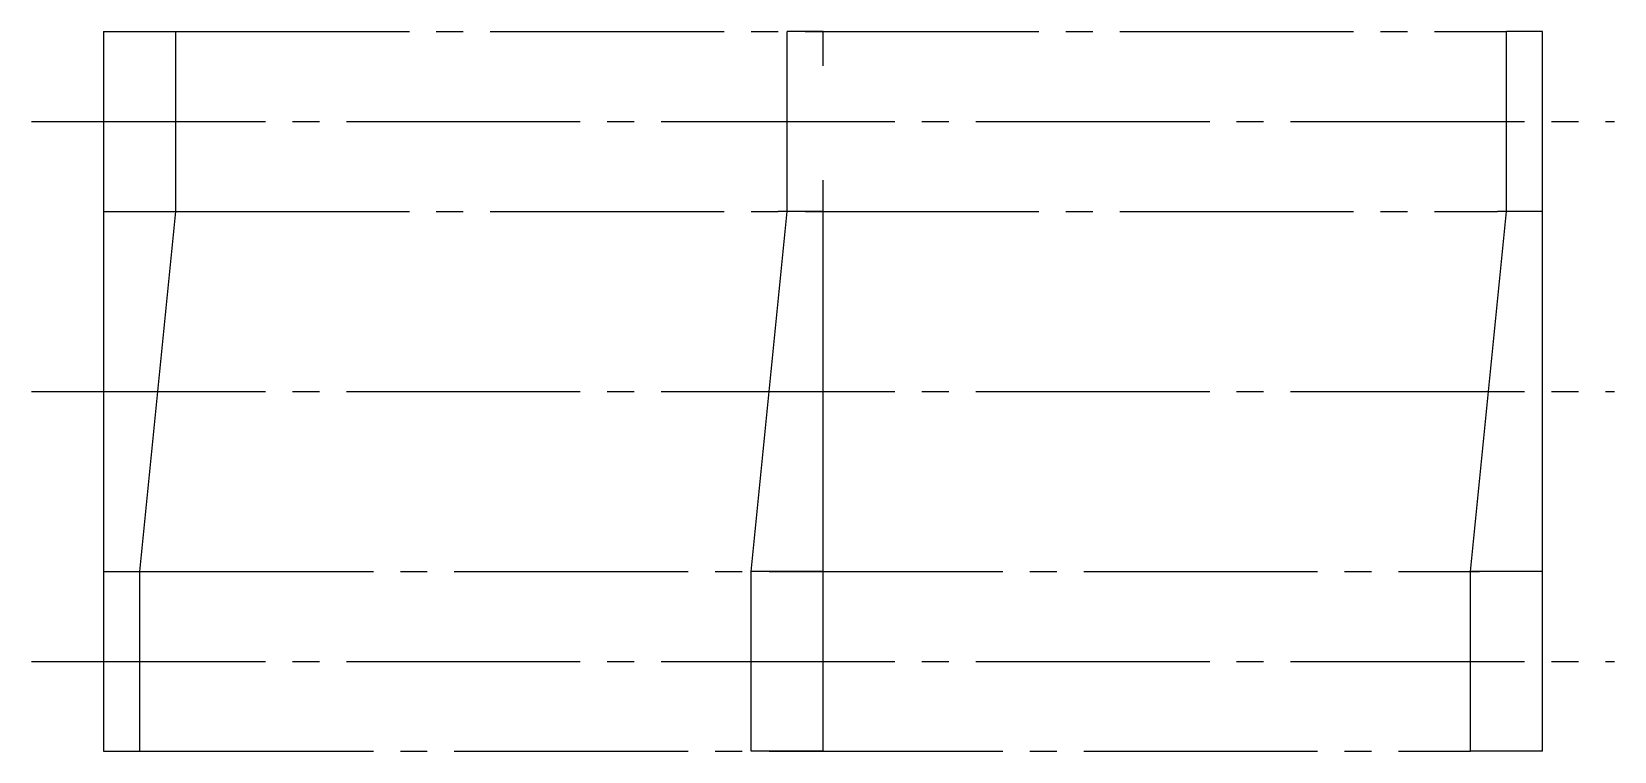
# Model space of a CAD drawing. Extents: x 5.1 to 84.3, y 5 to 65.2.
# Drawn here: x 62.31 to 84.31, y 55.21 to 65.21 of the extents above; entities outside this region: 2.
import ezdxf

# ---------------------------------------------------------------- set-up
doc = ezdxf.new("R2010")
doc.units = 0
doc.header["$LTSCALE"] = 0.25
doc.linetypes.add('CENTER', pattern=[17.5, 13, -1.5, 1.5, -1.5])
doc.linetypes.add('PHANTOM', pattern=[63.5, 31.75, -6.35, 6.35, -6.35, 6.35, -6.35])
doc.layers.get('0').update_dxf_attribs({"linetype": 'CONTINUOUS'})
doc.layers.add('CENTER', color=1, linetype='CENTER')

msp = doc.modelspace()

# ---------------------------------------------------------------- linework, layer by layer
for p, q in [((63.315, 65.215), (63.315, 55.215)), ((63.315, 65.215), (63.315, 55.215)), ((63.315, 65.215), (64.315, 65.215)), ((64.315, 65.215), (64.315, 62.715)), ((82.815, 62.715), (82.815, 65.215)), ((83.315, 65.215), (82.815, 65.215)), ((83.315, 55.215), (83.315, 65.215)), ((63.315, 62.715), (64.315, 62.715)), ((64.315, 62.715), (63.815, 57.715)), ((82.315, 57.715), (82.815, 62.715)), ((83.315, 62.715), (82.69, 62.715)), ((83.315, 62.715), (82.815, 62.715)), ((83.315, 60.215), (83.315, 60.215)), ((63.315, 57.715), (63.815, 57.715)), ((63.815, 57.715), (63.815, 55.215)), ((82.315, 55.215), (82.315, 57.715)), ((83.315, 57.715), (82.315, 57.715)), ((83.315, 57.715), (82.44, 57.715)), ((83.315, 57.715), (83.315, 57.715)), ((63.315, 55.215), (63.815, 55.215)), ((83.315, 55.215), (82.315, 55.215))]:
    msp.add_line(p, q)
at = {"color": 3, "linetype": 'PHANTOM'}
for p, q in [((72.815, 62.715), (72.815, 65.215)), ((73.315, 65.215), (72.815, 65.215)), ((73.315, 55.215), (73.315, 65.215)), ((72.315, 57.715), (72.815, 62.715)), ((73.315, 62.715), (72.69, 62.715)), ((73.315, 62.715), (72.815, 62.715)), ((72.315, 55.215), (72.315, 57.715)), ((73.315, 57.715), (72.315, 57.715)), ((73.315, 57.715), (72.44, 57.715)), ((73.315, 55.215), (72.315, 55.215))]:
    msp.add_line(p, q, dxfattribs=at)
at = {"layer": 'CENTER', "color": 1, "linetype": 'CENTER'}
for p, q in [((64.315, 65.215), (82.815, 65.215)), ((62.315, 63.965), (84.315, 63.965)), ((64.315, 62.715), (82.69, 62.715)), ((62.315, 60.215), (84.315, 60.215)), ((63.815, 57.715), (82.44, 57.715)), ((62.315, 56.465), (84.315, 56.465)), ((63.815, 55.215), (82.315, 55.215))]:
    msp.add_line(p, q, dxfattribs=at)

# ---------------------------------------------------------------- texts
for s, p in [('SWF10-20', (5, 12.5)), ('SWF10', (5, 5))]:
    msp.add_text(s, height=2).set_placement(p)

doc.saveas('drawing.dxf')
